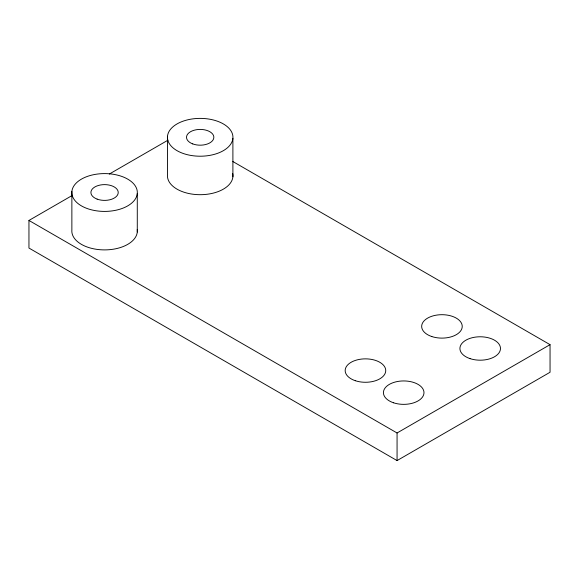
<?xml version="1.0" encoding="UTF-8"?>
<svg xmlns="http://www.w3.org/2000/svg" width="579" height="579" viewBox="0 0 579 579"><rect width="100%" height="100%" fill="white"/><g stroke="black" fill="none" stroke-linecap="round" stroke-linejoin="round"><path stroke-width="0.87" d="M232.845 161.519L550.05 344.657L550.05 372.261L397.064 460.58L28.95 248.051L28.95 220.447L71.876 195.666M109.344 174.033L167.881 140.234M28.95 220.447L397.064 432.983L550.05 344.657M397.064 432.983L397.064 460.58M232.896 138.316A32.75 18.912 0 0 1 182.313 153.145A32.75 18.912 0 0 1 185.36 120.439A32.75 18.912 0 0 1 232.896 138.316L232.896 176.798M167.483 136.289L167.483 174.771A32.75 18.912 0 0 0 201.289 194.682A32.75 18.912 0 0 0 232.7 173.505M137.281 193.516A32.75 18.912 0 0 1 86.698 208.346A32.75 18.912 0 0 1 89.745 175.647A32.75 18.912 0 0 1 137.281 193.516L137.281 232.005M71.868 191.49L71.868 229.979A32.75 18.912 0 0 0 104.958 249.896A32.75 18.912 0 0 0 137.23 229.53M192.735 143.91A13.657 7.882 0 0 0 213.825 137.722A13.657 7.882 0 0 0 194.001 130.268A13.657 7.882 0 0 0 192.735 143.91M97.12 199.111A13.657 7.882 0 0 0 118.21 192.923A13.657 7.882 0 0 0 98.387 185.475A13.657 7.882 0 0 0 97.12 199.111M470.054 358.625A20.279 11.71 0 0 0 500.473 348.486A20.279 11.71 0 0 0 470.054 338.346A20.279 11.71 0 0 0 470.054 358.625M393.561 402.789A20.279 11.71 0 0 0 423.98 392.649A20.279 11.71 0 0 0 393.561 382.509A20.279 11.71 0 0 0 393.561 402.789M355.311 380.707A20.279 11.71 0 0 0 385.737 370.567A20.279 11.71 0 0 0 355.311 360.428A20.279 11.71 0 0 0 355.311 380.707M431.804 336.544A20.279 11.71 0 0 0 462.23 326.404A20.279 11.71 0 0 0 431.804 316.264A20.279 11.71 0 0 0 431.804 336.544"/></g></svg>
